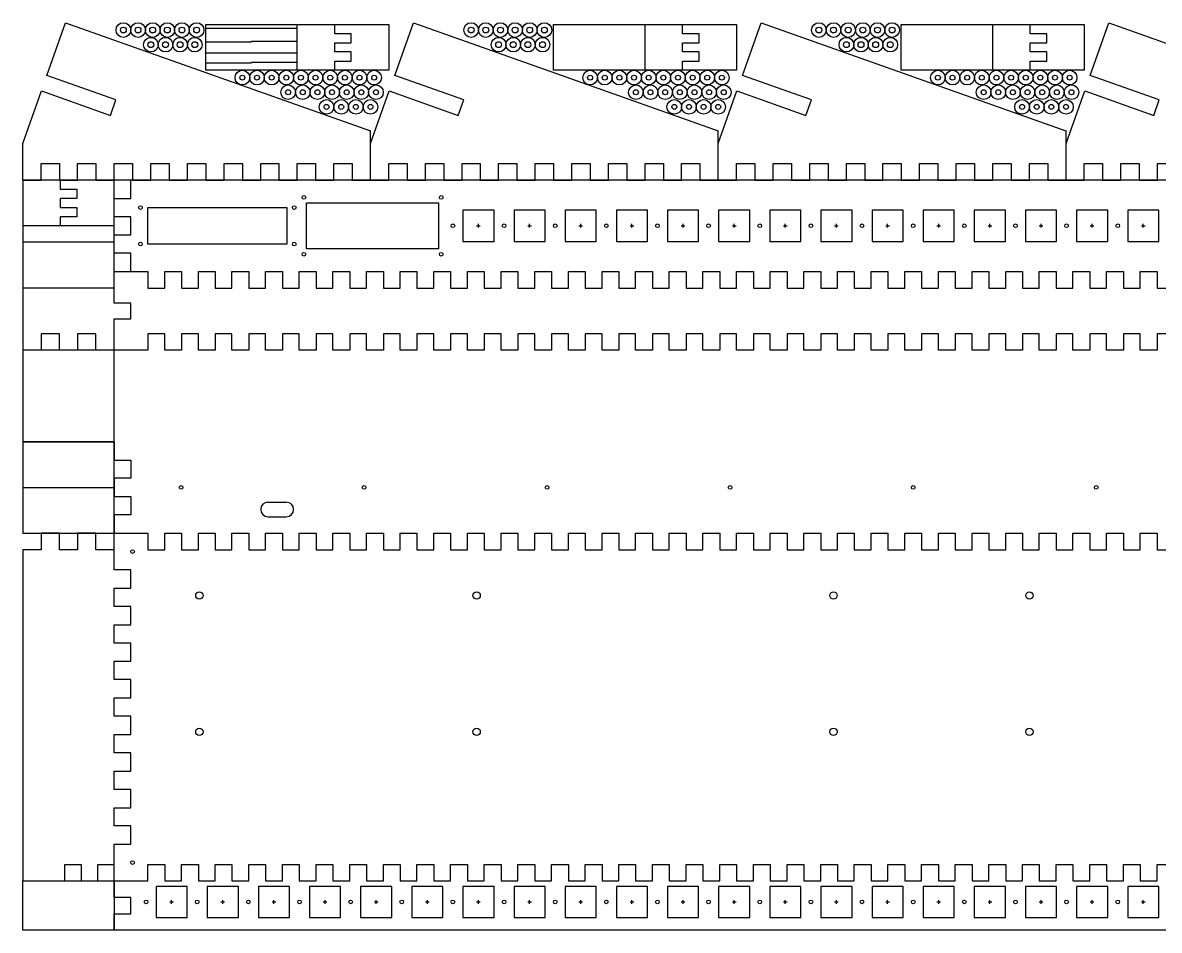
# Model space of a CAD drawing. Header units: metres. Extents: x 0 to 973, y 0 to 500.
# Drawn here: x 0 to 621, y 0 to 496 of the extents above; entities that cross this region are included whole.
import ezdxf

# ---------------------------------------------------------------- set-up
doc = ezdxf.new("R2010")
doc.units = ezdxf.units.M

msp = doc.modelspace()

# ---------------------------------------------------------------- linework, layer by layer
at = {"color": 7}
for p, q in [((13.215499, 467.223663), (23.419872, 495.965973)), ((23.419872, 495.965973), (189.936829, 436.847534)), ((100, 470), (100, 495)), ((100, 495), (200, 495)), ((100, 493), (150, 493)), ((150, 470), (150, 495)), ((170.5, 490), (170.5, 495)), ((200, 495), (200, 470)), ((203.2155, 467.223663), (213.419876, 495.965973)), ((213.419876, 495.965973), (379.936829, 436.847534)), ((290, 470), (290, 495)), ((290, 495), (390, 495)), ((340, 470), (340, 495)), ((360.5, 490), (360.5, 495)), ((390, 495), (390, 470)), ((393.215485, 467.223663), (403.419861, 495.965973)), ((403.419861, 495.965973), (569.936829, 436.847534)), ((480, 470), (480, 495)), ((480, 495), (580, 495)), ((530, 470), (530, 495)), ((550.5, 490), (550.5, 495)), ((580, 495), (580, 470)), ((583.215515, 467.223663), (593.419861, 495.965973)), ((593.419861, 495.965973), (759.936829, 436.847534)), ((100, 485.5), (125, 485.5)), ((125, 485.5), (125, 486)), ((125, 486), (150, 486)), ((179.5, 490), (170.5, 490)), ((170.5, 480), (170.5, 485)), ((170.5, 485), (179.5, 485)), ((179.5, 485), (179.5, 490)), ((369.5, 490), (360.5, 490)), ((360.5, 480), (360.5, 485)), ((360.5, 485), (369.5, 485)), ((369.5, 485), (369.5, 490)), ((559.5, 490), (550.5, 490)), ((550.5, 480), (550.5, 485)), ((550.5, 485), (559.5, 485)), ((559.5, 485), (559.5, 490)), ((100, 479.5), (150, 479.5)), ((179.5, 480), (170.5, 480)), ((179.5, 475), (179.5, 480)), ((369.5, 480), (360.5, 480)), ((369.5, 475), (369.5, 480)), ((559.5, 480), (550.5, 480)), ((559.5, 475), (559.5, 480)), ((100, 474), (125, 474)), ((125, 474), (125, 474.5)), ((125, 474.5), (150, 474.5)), ((170.5, 470), (170.5, 475)), ((170.5, 475), (179.5, 475)), ((360.5, 470), (360.5, 475)), ((360.5, 475), (369.5, 475)), ((550.5, 470), (550.5, 475)), ((550.5, 475), (559.5, 475)), ((50.910339, 453.840881), (13.215499, 467.223663)), ((200, 470), (100, 470)), ((240.910339, 453.840881), (203.2155, 467.223663)), ((390, 470), (290, 470)), ((430.910339, 453.840881), (393.215485, 467.223663)), ((580, 470), (480, 470)), ((620.910339, 453.840881), (583.215515, 467.223663)), ((0, 430), (10.204372, 458.74231)), ((10.204372, 458.74231), (47.899216, 445.359528)), ((47.899216, 445.359528), (50.910339, 453.840881)), ((190, 430), (200.204376, 458.74231)), ((200.204376, 458.74231), (237.899216, 445.359528)), ((237.899216, 445.359528), (240.910339, 453.840881)), ((380, 430), (390.204376, 458.74231)), ((390.204376, 458.74231), (427.8992, 445.359528)), ((427.8992, 445.359528), (430.910339, 453.840881)), ((570, 430), (580.204346, 458.74231)), ((580.204346, 458.74231), (617.899231, 445.359528)), ((617.899231, 445.359528), (620.910339, 453.840881)), ((190, 410), (190, 437.100006)), ((380, 410), (380, 437.100006)), ((570, 410), (570, 437.100006)), ((0, 410), (0, 430)), ((190, 410), (190, 430)), ((380, 410), (380, 430)), ((570, 410), (570, 430)), ((10, 410), (10, 419)), ((10, 419), (20, 419)), ((20, 419), (20, 410)), ((30, 410), (30, 419)), ((30, 419), (40, 419)), ((40, 419), (40, 410)), ((50, 410), (50, 419)), ((50, 419), (60, 419)), ((60, 419), (60, 410)), ((70, 410), (70, 419)), ((70, 419), (80, 419)), ((80, 419), (80, 410)), ((90, 410), (90, 419)), ((90, 419), (100, 419)), ((100, 419), (100, 410)), ((110, 410), (110, 419)), ((110, 419), (120, 419)), ((120, 419), (120, 410)), ((130, 410), (130, 419)), ((130, 419), (140, 419)), ((140, 419), (140, 410)), ((150, 410), (150, 419)), ((150, 419), (160, 419)), ((160, 419), (160, 410)), ((170, 410), (170, 419)), ((170, 419), (180, 419)), ((180, 419), (180, 410)), ((200, 410), (200, 419)), ((200, 419), (210, 419)), ((210, 419), (210, 410)), ((220, 410), (220, 419)), ((220, 419), (230, 419)), ((230, 419), (230, 410)), ((240, 410), (240, 419)), ((240, 419), (250, 419)), ((250, 419), (250, 410)), ((260, 410), (260, 419)), ((260, 419), (270, 419)), ((270, 419), (270, 410)), ((280, 410), (280, 419)), ((280, 419), (290, 419)), ((290, 419), (290, 410)), ((300, 410), (300, 419)), ((300, 419), (310, 419)), ((310, 419), (310, 410)), ((320, 410), (320, 419)), ((320, 419), (330, 419)), ((330, 419), (330, 410)), ((340, 410), (340, 419)), ((340, 419), (350, 419)), ((350, 419), (350, 410)), ((360, 410), (360, 419)), ((360, 419), (370, 419)), ((370, 419), (370, 410)), ((390, 410), (390, 419)), ((390, 419), (400, 419)), ((400, 419), (400, 410)), ((410, 410), (410, 419)), ((410, 419), (420, 419)), ((420, 419), (420, 410)), ((430, 410), (430, 419)), ((430, 419), (440, 419)), ((440, 419), (440, 410)), ((450, 410), (450, 419)), ((450, 419), (460, 419)), ((460, 419), (460, 410)), ((470, 410), (470, 419)), ((470, 419), (480, 419)), ((480, 419), (480, 410)), ((490, 410), (490, 419)), ((490, 419), (500, 419)), ((500, 419), (500, 410)), ((510, 410), (510, 419)), ((510, 419), (520, 419)), ((520, 419), (520, 410)), ((530, 410), (530, 419)), ((530, 419), (540, 419)), ((540, 419), (540, 410)), ((550, 410), (550, 419)), ((550, 419), (560, 419)), ((560, 419), (560, 410)), ((580, 410), (580, 419)), ((580, 419), (590, 419)), ((590, 419), (590, 410)), ((600, 410), (600, 419)), ((600, 419), (610, 419)), ((610, 419), (610, 410)), ((620, 410), (620, 419)), ((620, 419), (630, 419)), ((973, 410), (0, 410)), ((0, 410), (0, 317)), ((0, 410), (10, 410)), ((20, 410), (30, 410)), ((20.5, 410), (20.5, 405)), ((40, 410), (50, 410)), ((50, 360), (50, 410)), ((59, 400), (59, 410)), ((60, 410), (70, 410)), ((80, 410), (90, 410)), ((100, 410), (110, 410)), ((120, 410), (130, 410)), ((140, 410), (150, 410)), ((160, 410), (170, 410)), ((180, 410), (190, 410)), ((190, 410), (200, 410)), ((210, 410), (220, 410)), ((230, 410), (240, 410)), ((250, 410), (260, 410)), ((270, 410), (280, 410)), ((290, 410), (300, 410)), ((310, 410), (320, 410)), ((330, 410), (340, 410)), ((350, 410), (360, 410)), ((370, 410), (380, 410)), ((380, 410), (390, 410)), ((400, 410), (410, 410)), ((420, 410), (430, 410)), ((440, 410), (450, 410)), ((460, 410), (470, 410)), ((480, 410), (490, 410)), ((500, 410), (510, 410)), ((520, 410), (530, 410)), ((540, 410), (550, 410)), ((560, 410), (570, 410)), ((570, 410), (580, 410)), ((590, 410), (600, 410)), ((610, 410), (620, 410)), ((20.5, 405), (29.5, 405)), ((29.5, 405), (29.5, 400)), ((29.5, 400), (20.5, 400)), ((20.5, 400), (20.5, 395)), ((50, 390), (50, 400)), ((50, 400), (59, 400)), ((155.130005, 372.5), (155.130005, 397.5)), ((155.130005, 397.5), (227.130005, 397.5)), ((227.130005, 397.5), (227.130005, 372.5)), ((20.5, 395), (29.5, 395)), ((29.5, 395), (29.5, 390)), ((68.309998, 375), (68.309998, 395)), ((68.309998, 395), (144.309998, 395)), ((144.309998, 395), (144.309998, 375)), ((257.51001, 393.5), (240.509995, 393.5)), ((240.509995, 393.5), (240.509995, 376.5)), ((257.51001, 376.5), (257.51001, 393.5)), ((285.449982, 393.5), (268.449982, 393.5)), ((268.449982, 393.5), (268.449982, 376.5)), ((285.449982, 376.5), (285.449982, 393.5)), ((313.389984, 393.5), (296.389984, 393.5)), ((296.389984, 393.5), (296.389984, 376.5)), ((313.389984, 376.5), (313.389984, 393.5)), ((341.329987, 393.5), (324.329987, 393.5)), ((324.329987, 393.5), (324.329987, 376.5)), ((341.329987, 376.5), (341.329987, 393.5)), ((369.269989, 393.5), (352.269989, 393.5)), ((352.269989, 393.5), (352.269989, 376.5)), ((369.269989, 376.5), (369.269989, 393.5)), ((397.209991, 393.5), (380.209991, 393.5)), ((380.209991, 393.5), (380.209991, 376.5)), ((397.209991, 376.5), (397.209991, 393.5)), ((425.149994, 393.5), (408.149994, 393.5)), ((408.149994, 393.5), (408.149994, 376.5)), ((425.149994, 376.5), (425.149994, 393.5)), ((453.089996, 393.5), (436.089996, 393.5)), ((436.089996, 393.5), (436.089996, 376.5)), ((453.089996, 376.5), (453.089996, 393.5)), ((481.029999, 393.5), (464.029999, 393.5)), ((464.029999, 393.5), (464.029999, 376.5)), ((481.029999, 376.5), (481.029999, 393.5)), ((508.970001, 393.5), (491.970001, 393.5)), ((491.970001, 393.5), (491.970001, 376.5)), ((508.970001, 376.5), (508.970001, 393.5)), ((536.909973, 393.5), (519.909973, 393.5)), ((519.909973, 393.5), (519.909973, 376.5)), ((536.909973, 376.5), (536.909973, 393.5)), ((564.849976, 393.5), (547.849976, 393.5)), ((547.849976, 393.5), (547.849976, 376.5)), ((564.849976, 376.5), (564.849976, 393.5)), ((592.789978, 393.5), (575.789978, 393.5)), ((575.789978, 393.5), (575.789978, 376.5)), ((592.789978, 376.5), (592.789978, 393.5)), ((620.72998, 393.5), (603.72998, 393.5)), ((603.72998, 393.5), (603.72998, 376.5)), ((620.72998, 376.5), (620.72998, 393.5)), ((50, 385), (0, 385)), ((29.5, 390), (20.5, 390)), ((20.5, 390), (20.5, 385)), ((59, 390), (50, 390)), ((59, 380), (59, 390)), ((248.009995, 385), (250.009995, 385)), ((249.009995, 384), (249.009995, 386)), ((275.949982, 385), (277.949982, 385)), ((276.949982, 384), (276.949982, 386)), ((303.889984, 385), (305.889984, 385)), ((304.889984, 384), (304.889984, 386)), ((331.829987, 385), (333.829987, 385)), ((332.829987, 384), (332.829987, 386)), ((359.769989, 385), (361.769989, 385)), ((360.769989, 384), (360.769989, 386)), ((387.709991, 385), (389.709991, 385)), ((388.709991, 384), (388.709991, 386)), ((415.649994, 385), (417.649994, 385)), ((416.649994, 384), (416.649994, 386)), ((443.589996, 385), (445.589996, 385)), ((444.589996, 384), (444.589996, 386)), ((471.529999, 385), (473.529999, 385)), ((472.529999, 384), (472.529999, 386)), ((499.470001, 385), (501.470001, 385)), ((500.470001, 384), (500.470001, 386)), ((527.409973, 385), (529.409973, 385)), ((528.409973, 384), (528.409973, 386)), ((555.349976, 385), (557.349976, 385)), ((556.349976, 384), (556.349976, 386)), ((583.289978, 385), (585.289978, 385)), ((584.289978, 384), (584.289978, 386)), ((611.22998, 385), (613.22998, 385)), ((612.22998, 384), (612.22998, 386)), ((50, 370), (50, 380)), ((50, 380), (59, 380)), ((50, 376), (0, 376)), ((144.309998, 375), (68.309998, 375)), ((240.509995, 376.5), (257.51001, 376.5)), ((268.449982, 376.5), (285.449982, 376.5)), ((296.389984, 376.5), (313.389984, 376.5)), ((324.329987, 376.5), (341.329987, 376.5)), ((352.269989, 376.5), (369.269989, 376.5)), ((380.209991, 376.5), (397.209991, 376.5)), ((408.149994, 376.5), (425.149994, 376.5)), ((436.089996, 376.5), (453.089996, 376.5)), ((464.029999, 376.5), (481.029999, 376.5)), ((491.970001, 376.5), (508.970001, 376.5)), ((519.909973, 376.5), (536.909973, 376.5)), ((547.849976, 376.5), (564.849976, 376.5)), ((575.789978, 376.5), (592.789978, 376.5)), ((603.72998, 376.5), (620.72998, 376.5)), ((59, 370), (50, 370)), ((59, 360), (59, 370)), ((227.130005, 372.5), (155.130005, 372.5)), ((50, 342.800018), (50, 360.000031)), ((50, 360), (68.378952, 360)), ((68.378952, 360), (68.378952, 351)), ((77.568428, 351), (77.568428, 360)), ((77.568428, 360), (86.757904, 360)), ((86.757904, 360), (86.757904, 351)), ((95.94738, 351), (95.94738, 360)), ((95.94738, 360), (105.136856, 360)), ((105.136856, 360), (105.136856, 351)), ((114.326332, 351), (114.326332, 360)), ((114.326332, 360), (123.515808, 360)), ((123.515808, 360), (123.515808, 351)), ((132.705276, 351), (132.705276, 360)), ((132.705276, 360), (141.894745, 360)), ((141.894745, 360), (141.894745, 351)), ((151.084213, 351), (151.084213, 360)), ((151.084213, 360), (160.273682, 360)), ((160.273682, 360), (160.273682, 351)), ((169.46315, 351), (169.46315, 360)), ((169.46315, 360), (178.652618, 360)), ((178.652618, 360), (178.652618, 351)), ((187.842087, 351), (187.842087, 360)), ((187.842087, 360), (197.031555, 360)), ((197.031555, 360), (197.031555, 351)), ((206.221024, 351), (206.221024, 360)), ((206.221024, 360), (215.410492, 360)), ((215.410492, 360), (215.410492, 351)), ((224.59996, 351), (224.59996, 360)), ((224.59996, 360), (233.789429, 360)), ((233.789429, 360), (233.789429, 351)), ((242.978897, 351), (242.978897, 360)), ((242.978897, 360), (252.168365, 360)), ((252.168365, 360), (252.168365, 351)), ((261.357849, 351), (261.357849, 360)), ((261.357849, 360), (270.547333, 360)), ((270.547333, 360), (270.547333, 351)), ((279.736816, 351), (279.736816, 360)), ((279.736816, 360), (288.9263, 360)), ((288.9263, 360), (288.9263, 351)), ((298.115784, 351), (298.115784, 360)), ((298.115784, 360), (307.305267, 360)), ((307.305267, 360), (307.305267, 351)), ((316.494751, 351), (316.494751, 360)), ((316.494751, 360), (325.684235, 360)), ((325.684235, 360), (325.684235, 351)), ((334.873718, 351), (334.873718, 360)), ((334.873718, 360), (344.063202, 360)), ((344.063202, 360), (344.063202, 351)), ((353.252686, 351), (353.252686, 360)), ((353.252686, 360), (362.442169, 360)), ((362.442169, 360), (362.442169, 351)), ((371.631653, 351), (371.631653, 360)), ((371.631653, 360), (380.821136, 360)), ((380.821136, 360), (380.821136, 351)), ((390.01062, 351), (390.01062, 360)), ((390.01062, 360), (399.200104, 360)), ((399.200104, 360), (399.200104, 351)), ((408.389587, 351), (408.389587, 360)), ((408.389587, 360), (417.579071, 360)), ((417.579071, 360), (417.579071, 351)), ((426.768555, 351), (426.768555, 360)), ((426.768555, 360), (435.958038, 360)), ((435.958038, 360), (435.958038, 351)), ((445.147522, 351), (445.147522, 360)), ((445.147522, 360), (454.337006, 360)), ((454.337006, 360), (454.337006, 351)), ((463.526489, 351), (463.526489, 360)), ((463.526489, 360), (472.715973, 360)), ((472.715973, 360), (472.715973, 351)), ((481.905457, 351), (481.905457, 360)), ((481.905457, 360), (491.09494, 360)), ((491.09494, 360), (491.09494, 351)), ((500.284424, 351), (500.284424, 360)), ((500.284424, 360), (509.473907, 360)), ((509.473907, 360), (509.473907, 351)), ((518.663391, 351), (518.663391, 360)), ((518.663391, 360), (527.852844, 360)), ((527.852844, 360), (527.852844, 351)), ((537.042297, 351), (537.042297, 360)), ((537.042297, 360), (546.23175, 360)), ((546.23175, 360), (546.23175, 351)), ((555.421204, 351), (555.421204, 360)), ((555.421204, 360), (564.610657, 360)), ((564.610657, 360), (564.610657, 351)), ((573.80011, 351), (573.80011, 360)), ((573.80011, 360), (582.989563, 360)), ((582.989563, 360), (582.989563, 351)), ((592.179016, 351), (592.179016, 360)), ((592.179016, 360), (601.368469, 360)), ((601.368469, 360), (601.368469, 351)), ((610.557922, 351), (610.557922, 360)), ((610.557922, 360), (619.747375, 360)), ((619.747375, 360), (619.747375, 351)), ((50, 351), (0, 351)), ((68.378952, 351), (77.568428, 351)), ((86.757904, 351), (95.94738, 351)), ((105.136856, 351), (114.326332, 351)), ((123.515808, 351), (132.705276, 351)), ((141.894745, 351), (151.084213, 351)), ((160.273682, 351), (169.46315, 351)), ((178.652618, 351), (187.842087, 351)), ((197.031555, 351), (206.221024, 351)), ((215.410492, 351), (224.59996, 351)), ((233.789429, 351), (242.978897, 351)), ((252.168365, 351), (261.357849, 351)), ((270.547333, 351), (279.736816, 351)), ((288.9263, 351), (298.115784, 351)), ((307.305267, 351), (316.494751, 351)), ((325.684235, 351), (334.873718, 351)), ((344.063202, 351), (353.252686, 351)), ((362.442169, 351), (371.631653, 351)), ((380.821136, 351), (390.01062, 351)), ((399.200104, 351), (408.389587, 351)), ((417.579071, 351), (426.768555, 351)), ((435.958038, 351), (445.147522, 351)), ((454.337006, 351), (463.526489, 351)), ((472.715973, 351), (481.905457, 351)), ((491.09494, 351), (500.284424, 351)), ((509.473907, 351), (518.663391, 351)), ((527.852844, 351), (537.042297, 351)), ((546.23175, 351), (555.421204, 351)), ((564.610657, 351), (573.80011, 351)), ((582.989563, 351), (592.179016, 351)), ((601.368469, 351), (610.557922, 351)), ((619.747375, 351), (628.936829, 351)), ((59, 342.800018), (50, 342.800018)), ((59, 334.200012), (59, 342.800018)), ((50, 317), (50, 334.200012)), ((50, 334.200012), (59, 334.200012)), ((20, 326), (10, 326)), ((10, 326), (10, 317)), ((20, 317), (20, 326)), ((40, 326), (30, 326)), ((30, 326), (30, 317)), ((40, 317), (40, 326)), ((77.569107, 326), (68.379631, 326)), ((68.379631, 326), (68.379631, 317)), ((77.569107, 317), (77.569107, 326)), ((95.948059, 326), (86.758583, 326)), ((86.758583, 326), (86.758583, 317)), ((95.948059, 317), (95.948059, 326)), ((114.327011, 326), (105.137535, 326)), ((105.137535, 326), (105.137535, 317)), ((114.327011, 317), (114.327011, 326)), ((132.705963, 326), (123.516487, 326)), ((123.516487, 326), (123.516487, 317)), ((132.705963, 317), (132.705963, 326)), ((151.0849, 326), (141.895432, 326)), ((141.895432, 326), (141.895432, 317)), ((151.0849, 317), (151.0849, 326)), ((169.463837, 326), (160.274368, 326)), ((160.274368, 326), (160.274368, 317)), ((169.463837, 317), (169.463837, 326)), ((187.842773, 326), (178.653305, 326)), ((178.653305, 326), (178.653305, 317)), ((187.842773, 317), (187.842773, 326)), ((206.22171, 326), (197.032242, 326)), ((197.032242, 326), (197.032242, 317)), ((206.22171, 317), (206.22171, 326)), ((224.600647, 326), (215.411179, 326)), ((215.411179, 326), (215.411179, 317)), ((224.600647, 317), (224.600647, 326)), ((242.979584, 326), (233.790115, 326)), ((233.790115, 326), (233.790115, 317)), ((242.979584, 317), (242.979584, 326)), ((261.358521, 326), (252.169052, 326)), ((252.169052, 326), (252.169052, 317)), ((261.358521, 317), (261.358521, 326)), ((279.737488, 326), (270.548004, 326)), ((270.548004, 326), (270.548004, 317)), ((279.737488, 317), (279.737488, 326)), ((298.116455, 326), (288.926971, 326)), ((288.926971, 326), (288.926971, 317)), ((298.116455, 317), (298.116455, 326)), ((316.495422, 326), (307.305939, 326)), ((307.305939, 326), (307.305939, 317)), ((316.495422, 317), (316.495422, 326)), ((334.87439, 326), (325.684906, 326)), ((325.684906, 326), (325.684906, 317)), ((334.87439, 317), (334.87439, 326)), ((353.253357, 326), (344.063873, 326)), ((344.063873, 326), (344.063873, 317)), ((353.253357, 317), (353.253357, 326)), ((371.632324, 326), (362.442841, 326)), ((362.442841, 326), (362.442841, 317)), ((371.632324, 317), (371.632324, 326)), ((390.011292, 326), (380.821808, 326)), ((380.821808, 326), (380.821808, 317)), ((390.011292, 317), (390.011292, 326)), ((408.390259, 326), (399.200775, 326)), ((399.200775, 326), (399.200775, 317)), ((408.390259, 317), (408.390259, 326)), ((426.769226, 326), (417.579742, 326)), ((417.579742, 326), (417.579742, 317)), ((426.769226, 317), (426.769226, 326)), ((445.148193, 326), (435.95871, 326)), ((435.95871, 326), (435.95871, 317)), ((445.148193, 317), (445.148193, 326)), ((463.527161, 326), (454.337677, 326)), ((454.337677, 326), (454.337677, 317)), ((463.527161, 317), (463.527161, 326)), ((481.906128, 326), (472.716644, 326)), ((472.716644, 326), (472.716644, 317)), ((481.906128, 317), (481.906128, 326)), ((500.285095, 326), (491.095612, 326)), ((491.095612, 326), (491.095612, 317)), ((500.285095, 317), (500.285095, 326)), ((518.664062, 326), (509.474579, 326)), ((509.474579, 326), (509.474579, 317)), ((518.664062, 317), (518.664062, 326)), ((537.042969, 326), (527.853516, 326)), ((527.853516, 326), (527.853516, 317)), ((537.042969, 317), (537.042969, 326)), ((555.421875, 326), (546.232422, 326)), ((546.232422, 326), (546.232422, 317)), ((555.421875, 317), (555.421875, 326)), ((573.800781, 326), (564.611328, 326)), ((564.611328, 326), (564.611328, 317)), ((573.800781, 317), (573.800781, 326)), ((592.179688, 326), (582.990234, 326)), ((582.990234, 326), (582.990234, 317)), ((592.179688, 317), (592.179688, 326)), ((610.558594, 326), (601.369141, 326)), ((601.369141, 326), (601.369141, 317)), ((610.558594, 317), (610.558594, 326)), ((628.9375, 326), (619.748047, 326)), ((619.748047, 326), (619.748047, 317)), ((50, 317), (0, 317)), ((0, 317), (0, 267)), ((10, 317), (0, 317)), ((30, 317), (20, 317)), ((50, 317), (40, 317)), ((50, 267), (50, 317)), ((68.379631, 317), (50.000679, 317)), ((86.758583, 317), (77.569107, 317)), ((105.137535, 317), (95.948059, 317)), ((123.516487, 317), (114.327011, 317)), ((141.895432, 317), (132.705963, 317)), ((160.274368, 317), (151.0849, 317)), ((178.653305, 317), (169.463837, 317)), ((197.032242, 317), (187.842773, 317)), ((215.411179, 317), (206.22171, 317)), ((233.790115, 317), (224.600647, 317)), ((252.169052, 317), (242.979584, 317)), ((270.548004, 317), (261.358521, 317)), ((288.926971, 317), (279.737488, 317)), ((307.305939, 317), (298.116455, 317)), ((325.684906, 317), (316.495422, 317)), ((344.063873, 317), (334.87439, 317)), ((362.442841, 317), (353.253357, 317)), ((380.821808, 317), (371.632324, 317)), ((399.200775, 317), (390.011292, 317)), ((417.579742, 317), (408.390259, 317)), ((435.95871, 317), (426.769226, 317)), ((454.337677, 317), (445.148193, 317)), ((472.716644, 317), (463.527161, 317)), ((491.095612, 317), (481.906128, 317)), ((509.474579, 317), (500.285095, 317)), ((527.853516, 317), (518.664062, 317)), ((546.232422, 317), (537.042969, 317)), ((564.611328, 317), (555.421875, 317)), ((582.990234, 317), (573.800781, 317)), ((601.369141, 317), (592.179688, 317)), ((619.748047, 317), (610.558594, 317)), ((50, 267), (0, 267)), ((0, 267), (0, 217)), ((0, 267), (50, 267)), ((50, 217), (50, 267)), ((50, 267), (50, 257)), ((50, 257), (59, 257)), ((59, 257), (59, 247)), ((59, 247), (50, 247)), ((50, 247), (50, 237)), ((0, 242), (50, 242)), ((50, 237), (59, 237)), ((59, 237), (59, 227)), ((134, 234), (144, 234)), ((59, 227), (50, 227)), ((50, 227), (50, 217)), ((134, 226), (144, 226)), ((0, 217), (50, 217)), ((20, 217), (10, 217)), ((10, 217), (10, 208)), ((20, 208), (20, 217)), ((40, 217), (30, 217)), ((30, 217), (30, 208)), ((40, 208), (40, 217)), ((50, 197), (50, 217)), ((50, 217), (68.378952, 217)), ((68.378952, 217), (68.378952, 208)), ((77.568428, 208), (77.568428, 217)), ((77.568428, 217), (86.757904, 217)), ((86.757904, 217), (86.757904, 208)), ((95.94738, 208), (95.94738, 217)), ((95.94738, 217), (105.136856, 217)), ((105.136856, 217), (105.136856, 208)), ((114.326332, 208), (114.326332, 217)), ((114.326332, 217), (123.515808, 217)), ((123.515808, 217), (123.515808, 208)), ((132.705276, 208), (132.705276, 217)), ((132.705276, 217), (141.894745, 217)), ((141.894745, 217), (141.894745, 208)), ((151.084213, 208), (151.084213, 217)), ((151.084213, 217), (160.273682, 217)), ((160.273682, 217), (160.273682, 208)), ((169.46315, 208), (169.46315, 217)), ((169.46315, 217), (178.652618, 217)), ((178.652618, 217), (178.652618, 208)), ((187.842087, 208), (187.842087, 217)), ((187.842087, 217), (197.031555, 217)), ((197.031555, 217), (197.031555, 208)), ((206.221024, 208), (206.221024, 217)), ((206.221024, 217), (215.410492, 217)), ((215.410492, 217), (215.410492, 208)), ((224.59996, 208), (224.59996, 217)), ((224.59996, 217), (233.789429, 217)), ((233.789429, 217), (233.789429, 208)), ((242.978897, 208), (242.978897, 217)), ((242.978897, 217), (252.168365, 217)), ((252.168365, 217), (252.168365, 208)), ((261.357849, 208), (261.357849, 217)), ((261.357849, 217), (270.547333, 217)), ((270.547333, 217), (270.547333, 208)), ((279.736816, 208), (279.736816, 217)), ((279.736816, 217), (288.9263, 217)), ((288.9263, 217), (288.9263, 208)), ((298.115784, 208), (298.115784, 217)), ((298.115784, 217), (307.305267, 217)), ((307.305267, 217), (307.305267, 208)), ((316.494751, 208), (316.494751, 217)), ((316.494751, 217), (325.684235, 217)), ((325.684235, 217), (325.684235, 208)), ((334.873718, 208), (334.873718, 217)), ((334.873718, 217), (344.063202, 217)), ((344.063202, 217), (344.063202, 208)), ((353.252686, 208), (353.252686, 217)), ((353.252686, 217), (362.442169, 217)), ((362.442169, 217), (362.442169, 208)), ((371.631653, 208), (371.631653, 217)), ((371.631653, 217), (380.821136, 217)), ((380.821136, 217), (380.821136, 208)), ((390.01062, 208), (390.01062, 217)), ((390.01062, 217), (399.200104, 217)), ((399.200104, 217), (399.200104, 208)), ((408.389587, 208), (408.389587, 217)), ((408.389587, 217), (417.579071, 217)), ((417.579071, 217), (417.579071, 208)), ((426.768555, 208), (426.768555, 217)), ((426.768555, 217), (435.958038, 217)), ((435.958038, 217), (435.958038, 208)), ((445.147522, 208), (445.147522, 217)), ((445.147522, 217), (454.337006, 217)), ((454.337006, 217), (454.337006, 208)), ((463.526489, 208), (463.526489, 217)), ((463.526489, 217), (472.715973, 217)), ((472.715973, 217), (472.715973, 208)), ((481.905457, 208), (481.905457, 217)), ((481.905457, 217), (491.09494, 217)), ((491.09494, 217), (491.09494, 208)), ((500.284424, 208), (500.284424, 217)), ((500.284424, 217), (509.473907, 217)), ((509.473907, 217), (509.473907, 208)), ((518.663391, 208), (518.663391, 217)), ((518.663391, 217), (527.852844, 217)), ((527.852844, 217), (527.852844, 208)), ((537.042297, 208), (537.042297, 217)), ((537.042297, 217), (546.23175, 217)), ((546.23175, 217), (546.23175, 208)), ((555.421204, 208), (555.421204, 217)), ((555.421204, 217), (564.610657, 217)), ((564.610657, 217), (564.610657, 208)), ((573.80011, 208), (573.80011, 217)), ((573.80011, 217), (582.989563, 217)), ((582.989563, 217), (582.989563, 208)), ((592.179016, 208), (592.179016, 217)), ((592.179016, 217), (601.368469, 217)), ((601.368469, 217), (601.368469, 208)), ((610.557922, 208), (610.557922, 217)), ((610.557922, 217), (619.747375, 217)), ((619.747375, 217), (619.747375, 208)), ((10, 208), (0, 208)), ((0, 208), (0, 172)), ((30, 208), (20, 208)), ((50, 208), (40, 208)), ((68.378952, 208), (77.568428, 208)), ((86.757904, 208), (95.94738, 208)), ((105.136856, 208), (114.326332, 208)), ((123.515808, 208), (132.705276, 208)), ((141.894745, 208), (151.084213, 208)), ((160.273682, 208), (169.46315, 208)), ((178.652618, 208), (187.842087, 208)), ((197.031555, 208), (206.221024, 208)), ((215.410492, 208), (224.59996, 208)), ((233.789429, 208), (242.978897, 208)), ((252.168365, 208), (261.357849, 208)), ((270.547333, 208), (279.736816, 208)), ((288.9263, 208), (298.115784, 208)), ((307.305267, 208), (316.494751, 208)), ((325.684235, 208), (334.873718, 208)), ((344.063202, 208), (353.252686, 208)), ((362.442169, 208), (371.631653, 208)), ((380.821136, 208), (390.01062, 208)), ((399.200104, 208), (408.389587, 208)), ((417.579071, 208), (426.768555, 208)), ((435.958038, 208), (445.147522, 208)), ((454.337006, 208), (463.526489, 208)), ((472.715973, 208), (481.905457, 208)), ((491.09494, 208), (500.284424, 208)), ((509.473907, 208), (518.663391, 208)), ((527.852844, 208), (537.042297, 208)), ((546.23175, 208), (555.421204, 208)), ((564.610657, 208), (573.80011, 208)), ((582.989563, 208), (592.179016, 208)), ((601.368469, 208), (610.557922, 208)), ((619.747375, 208), (628.936829, 208)), ((59, 197), (50, 197)), ((59, 187), (59, 197)), ((50, 177), (50, 187)), ((50, 187), (59, 187)), ((59, 177), (50, 177)), ((59, 167), (59, 177)), ((0, 172), (0, 172)), ((0, 172), (0, 27)), ((50, 157), (50, 167)), ((50, 167), (59, 167)), ((59, 157), (50, 157)), ((59, 147), (59, 157)), ((50, 137), (50, 147)), ((50, 147), (59, 147)), ((59, 137), (50, 137)), ((59, 127), (59, 137)), ((50, 117), (50, 127)), ((50, 127), (59, 127)), ((59, 117), (50, 117)), ((59, 107), (59, 117)), ((50, 97), (50, 107)), ((50, 107), (59, 107)), ((59, 97), (50, 97)), ((59, 87), (59, 97)), ((50, 77), (50, 87)), ((50, 87), (59, 87)), ((59, 77), (50, 77)), ((59, 67), (59, 77)), ((50, 57), (50, 67)), ((50, 67), (59, 67)), ((59, 57), (50, 57)), ((59, 47), (59, 57)), ((50, 27), (50, 47)), ((50, 47), (59, 47)), ((23, 27), (23, 36)), ((23, 36), (32, 36)), ((32, 36), (32, 27)), ((41, 27), (41, 36)), ((41, 36), (50, 36)), ((68.378952, 27), (68.378952, 36)), ((68.378952, 36), (77.568428, 36)), ((77.568428, 36), (77.568428, 27)), ((86.757904, 27), (86.757904, 36)), ((86.757904, 36), (95.94738, 36)), ((95.94738, 36), (95.94738, 27)), ((105.136856, 27), (105.136856, 36)), ((105.136856, 36), (114.326332, 36)), ((114.326332, 36), (114.326332, 27)), ((123.515808, 27), (123.515808, 36)), ((123.515808, 36), (132.705276, 36)), ((132.705276, 36), (132.705276, 27)), ((141.894745, 27), (141.894745, 36)), ((141.894745, 36), (151.084213, 36)), ((151.084213, 36), (151.084213, 27)), ((160.273682, 27), (160.273682, 36)), ((160.273682, 36), (169.46315, 36)), ((169.46315, 36), (169.46315, 27)), ((178.652618, 27), (178.652618, 36)), ((178.652618, 36), (187.842087, 36)), ((187.842087, 36), (187.842087, 27)), ((197.031555, 27), (197.031555, 36)), ((197.031555, 36), (206.221024, 36)), ((206.221024, 36), (206.221024, 27)), ((215.410492, 27), (215.410492, 36)), ((215.410492, 36), (224.59996, 36)), ((224.59996, 36), (224.59996, 27)), ((233.789429, 27), (233.789429, 36)), ((233.789429, 36), (242.978897, 36)), ((242.978897, 36), (242.978897, 27)), ((252.168365, 27), (252.168365, 36)), ((252.168365, 36), (261.357849, 36)), ((261.357849, 36), (261.357849, 27)), ((270.547333, 27), (270.547333, 36)), ((270.547333, 36), (279.736816, 36)), ((279.736816, 36), (279.736816, 27)), ((288.9263, 27), (288.9263, 36)), ((288.9263, 36), (298.115784, 36)), ((298.115784, 36), (298.115784, 27)), ((307.305267, 27), (307.305267, 36)), ((307.305267, 36), (316.494751, 36)), ((316.494751, 36), (316.494751, 27)), ((325.684235, 27), (325.684235, 36)), ((325.684235, 36), (334.873718, 36)), ((334.873718, 36), (334.873718, 27)), ((344.063202, 27), (344.063202, 36)), ((344.063202, 36), (353.252686, 36)), ((353.252686, 36), (353.252686, 27)), ((362.442169, 27), (362.442169, 36)), ((362.442169, 36), (371.631653, 36)), ((371.631653, 36), (371.631653, 27)), ((380.821136, 27), (380.821136, 36)), ((380.821136, 36), (390.01062, 36)), ((390.01062, 36), (390.01062, 27)), ((399.200104, 27), (399.200104, 36)), ((399.200104, 36), (408.389587, 36)), ((408.389587, 36), (408.389587, 27)), ((417.579071, 27), (417.579071, 36)), ((417.579071, 36), (426.768555, 36)), ((426.768555, 36), (426.768555, 27)), ((435.958038, 27), (435.958038, 36)), ((435.958038, 36), (445.147522, 36)), ((445.147522, 36), (445.147522, 27)), ((454.337006, 27), (454.337006, 36)), ((454.337006, 36), (463.526489, 36)), ((463.526489, 36), (463.526489, 27)), ((472.715973, 27), (472.715973, 36)), ((472.715973, 36), (481.905457, 36)), ((481.905457, 36), (481.905457, 27)), ((491.09494, 27), (491.09494, 36)), ((491.09494, 36), (500.284424, 36)), ((500.284424, 36), (500.284424, 27)), ((509.473907, 27), (509.473907, 36)), ((509.473907, 36), (518.663391, 36)), ((518.663391, 36), (518.663391, 27)), ((527.852844, 27), (527.852844, 36)), ((527.852844, 36), (537.042297, 36)), ((537.042297, 36), (537.042297, 27)), ((546.23175, 27), (546.23175, 36)), ((546.23175, 36), (555.421204, 36)), ((555.421204, 36), (555.421204, 27)), ((564.610657, 27), (564.610657, 36)), ((564.610657, 36), (573.80011, 36)), ((573.80011, 36), (573.80011, 27)), ((582.989563, 27), (582.989563, 36)), ((582.989563, 36), (592.179016, 36)), ((592.179016, 36), (592.179016, 27)), ((601.368469, 27), (601.368469, 36)), ((601.368469, 36), (610.557922, 36)), ((610.557922, 36), (610.557922, 27)), ((619.747375, 27), (619.747375, 36)), ((619.747375, 36), (628.936829, 36)), ((0, 0), (0, 27)), ((0, 27), (50, 27)), ((14, 27), (23, 27)), ((32, 27), (41, 27)), ((50, 27), (50, 0)), ((50, 27), (68.378952, 27)), ((50, 18), (50, 27)), ((77.568428, 27), (86.757904, 27)), ((95.94738, 27), (105.136856, 27)), ((114.326332, 27), (123.515808, 27)), ((132.705276, 27), (141.894745, 27)), ((151.084213, 27), (160.273682, 27)), ((169.46315, 27), (178.652618, 27)), ((187.842087, 27), (197.031555, 27)), ((206.221024, 27), (215.410492, 27)), ((224.59996, 27), (233.789429, 27)), ((242.978897, 27), (252.168365, 27)), ((261.357849, 27), (270.547333, 27)), ((279.736816, 27), (288.9263, 27)), ((298.115784, 27), (307.305267, 27)), ((316.494751, 27), (325.684235, 27)), ((334.873718, 27), (344.063202, 27)), ((353.252686, 27), (362.442169, 27)), ((371.631653, 27), (380.821136, 27)), ((390.01062, 27), (399.200104, 27)), ((408.389587, 27), (417.579071, 27)), ((426.768555, 27), (435.958038, 27)), ((445.147522, 27), (454.337006, 27)), ((463.526489, 27), (472.715973, 27)), ((481.905457, 27), (491.09494, 27)), ((500.284424, 27), (509.473907, 27)), ((518.663391, 27), (527.852844, 27)), ((537.042297, 27), (546.23175, 27)), ((555.421204, 27), (564.610657, 27)), ((573.80011, 27), (582.989563, 27)), ((592.179016, 27), (601.368469, 27)), ((610.557922, 27), (619.747375, 27)), ((89.869995, 24), (72.869995, 24)), ((72.869995, 24), (72.869995, 7)), ((89.869995, 7), (89.869995, 24)), ((117.809998, 24), (100.809998, 24)), ((100.809998, 24), (100.809998, 7)), ((117.809998, 7), (117.809998, 24)), ((145.75, 24), (128.75, 24)), ((128.75, 24), (128.75, 7)), ((145.75, 7), (145.75, 24)), ((173.690002, 24), (156.690002, 24)), ((156.690002, 24), (156.690002, 7)), ((173.690002, 7), (173.690002, 24)), ((201.630005, 24), (184.630005, 24)), ((184.630005, 24), (184.630005, 7)), ((201.630005, 7), (201.630005, 24)), ((229.570007, 24), (212.570007, 24)), ((212.570007, 24), (212.570007, 7)), ((229.570007, 7), (229.570007, 24)), ((257.51001, 24), (240.509995, 24)), ((240.509995, 24), (240.509995, 7)), ((257.51001, 7), (257.51001, 24)), ((285.449982, 24), (268.449982, 24)), ((268.449982, 24), (268.449982, 7)), ((285.449982, 7), (285.449982, 24)), ((313.389984, 24), (296.389984, 24)), ((296.389984, 24), (296.389984, 7)), ((313.389984, 7), (313.389984, 24)), ((341.329987, 24), (324.329987, 24)), ((324.329987, 24), (324.329987, 7)), ((341.329987, 7), (341.329987, 24)), ((369.269989, 24), (352.269989, 24)), ((352.269989, 24), (352.269989, 7)), ((369.269989, 7), (369.269989, 24)), ((397.209991, 24), (380.209991, 24)), ((380.209991, 24), (380.209991, 7)), ((397.209991, 7), (397.209991, 24)), ((425.149994, 24), (408.149994, 24)), ((408.149994, 24), (408.149994, 7)), ((425.149994, 7), (425.149994, 24)), ((453.089996, 24), (436.089996, 24)), ((436.089996, 24), (436.089996, 7)), ((453.089996, 7), (453.089996, 24)), ((481.029999, 24), (464.029999, 24)), ((464.029999, 24), (464.029999, 7)), ((481.029999, 7), (481.029999, 24)), ((508.970001, 24), (491.970001, 24)), ((491.970001, 24), (491.970001, 7)), ((508.970001, 7), (508.970001, 24)), ((536.909973, 24), (519.909973, 24)), ((519.909973, 24), (519.909973, 7)), ((536.909973, 7), (536.909973, 24)), ((564.849976, 24), (547.849976, 24)), ((547.849976, 24), (547.849976, 7)), ((564.849976, 7), (564.849976, 24)), ((592.789978, 24), (575.789978, 24)), ((575.789978, 24), (575.789978, 7)), ((592.789978, 7), (592.789978, 24)), ((620.72998, 24), (603.72998, 24)), ((603.72998, 24), (603.72998, 7)), ((620.72998, 7), (620.72998, 24)), ((59, 18), (50, 18)), ((59, 9), (59, 18)), ((80.369995, 15.5), (82.369995, 15.5)), ((81.369995, 14.5), (81.369995, 16.5)), ((108.309998, 15.5), (110.309998, 15.5)), ((109.309998, 14.5), (109.309998, 16.5)), ((136.25, 15.5), (138.25, 15.5)), ((137.25, 14.5), (137.25, 16.5)), ((164.190002, 15.5), (166.190002, 15.5)), ((165.190002, 14.5), (165.190002, 16.5)), ((192.130005, 15.5), (194.130005, 15.5)), ((193.130005, 14.5), (193.130005, 16.5)), ((220.070007, 15.5), (222.070007, 15.5)), ((221.070007, 14.5), (221.070007, 16.5)), ((248.009995, 15.5), (250.009995, 15.5)), ((249.009995, 14.5), (249.009995, 16.5)), ((275.949982, 15.5), (277.949982, 15.5)), ((276.949982, 14.5), (276.949982, 16.5)), ((303.889984, 15.5), (305.889984, 15.5)), ((304.889984, 14.5), (304.889984, 16.5)), ((331.829987, 15.5), (333.829987, 15.5)), ((332.829987, 14.5), (332.829987, 16.5)), ((359.769989, 15.5), (361.769989, 15.5)), ((360.769989, 14.5), (360.769989, 16.5)), ((387.709991, 15.5), (389.709991, 15.5)), ((388.709991, 14.5), (388.709991, 16.5)), ((415.649994, 15.5), (417.649994, 15.5)), ((416.649994, 14.5), (416.649994, 16.5)), ((443.589996, 15.5), (445.589996, 15.5)), ((444.589996, 14.5), (444.589996, 16.5)), ((471.529999, 15.5), (473.529999, 15.5)), ((472.529999, 14.5), (472.529999, 16.5)), ((499.470001, 15.5), (501.470001, 15.5)), ((500.470001, 14.5), (500.470001, 16.5)), ((527.409973, 15.5), (529.409973, 15.5)), ((528.409973, 14.5), (528.409973, 16.5)), ((555.349976, 15.5), (557.349976, 15.5)), ((556.349976, 14.5), (556.349976, 16.5)), ((583.289978, 15.5), (585.289978, 15.5)), ((584.289978, 14.5), (584.289978, 16.5)), ((611.22998, 15.5), (613.22998, 15.5)), ((612.22998, 14.5), (612.22998, 16.5)), ((50, 0), (50, 9)), ((50, 9), (59, 9)), ((72.869995, 7), (89.869995, 7)), ((100.809998, 7), (117.809998, 7)), ((128.75, 7), (145.75, 7)), ((156.690002, 7), (173.690002, 7)), ((184.630005, 7), (201.630005, 7)), ((212.570007, 7), (229.570007, 7)), ((240.509995, 7), (257.51001, 7)), ((268.449982, 7), (285.449982, 7)), ((296.389984, 7), (313.389984, 7)), ((324.329987, 7), (341.329987, 7)), ((352.269989, 7), (369.269989, 7)), ((380.209991, 7), (397.209991, 7)), ((408.149994, 7), (425.149994, 7)), ((436.089996, 7), (453.089996, 7)), ((464.029999, 7), (481.029999, 7)), ((491.970001, 7), (508.970001, 7)), ((519.909973, 7), (536.909973, 7)), ((547.849976, 7), (564.849976, 7)), ((575.789978, 7), (592.789978, 7)), ((603.72998, 7), (620.72998, 7)), ((50, 0), (0, 0)), ((923, 0), (50, 0))]:
    msp.add_line(p, q, dxfattribs=at)
for centre, radius in [((55, 492), 4), ((55, 492), 1.6), ((63, 492), 4), ((63, 492), 1.6), ((71, 492), 4), ((71, 492), 1.6), ((79, 492), 4), ((79, 492), 1.6), ((87, 492), 4), ((87, 492), 1.6), ((95, 492), 4), ((95, 492), 1.6), ((245, 492), 4), ((245, 492), 1.6), ((253, 492), 4), ((253, 492), 1.6), ((261, 492), 4), ((261, 492), 1.6), ((269, 492), 4), ((269, 492), 1.6), ((277, 492), 4), ((277, 492), 1.6), ((285, 492), 4), ((285, 492), 1.6), ((435, 492), 4), ((435, 492), 1.6), ((443, 492), 4), ((443, 492), 1.6), ((451, 492), 4), ((451, 492), 1.6), ((459, 492), 4), ((459, 492), 1.6), ((467, 492), 4), ((467, 492), 1.6), ((475, 492), 4), ((475, 492), 1.6), ((70, 484), 4), ((70, 484), 1.6), ((78, 484), 4), ((78, 484), 1.6), ((86, 484), 4), ((86, 484), 1.6), ((94, 484), 4), ((94, 484), 1.6), ((260, 484), 4), ((260, 484), 1.6), ((268, 484), 4), ((268, 484), 1.6), ((276, 484), 4), ((276, 484), 1.6), ((284, 484), 4), ((284, 484), 1.6), ((450, 484), 4), ((450, 484), 1.6), ((458, 484), 4), ((458, 484), 1.6), ((466, 484), 4), ((466, 484), 1.6), ((474, 484), 4), ((474, 484), 1.6), ((120, 466), 4), ((120, 466), 1.35), ((128, 466), 4), ((128, 466), 1.35), ((136, 466), 4), ((136, 466), 1.35), ((144, 466), 4), ((144, 466), 1.35), ((152, 466), 4), ((152, 466), 1.35), ((160, 466), 4), ((160, 466), 1.35), ((168, 466), 4), ((168, 466), 1.35), ((176, 466), 4), ((176, 466), 1.35), ((184, 466), 4), ((184, 466), 1.35), ((192, 466), 4), ((192, 466), 1.35), ((310, 466), 4), ((310, 466), 1.35), ((318, 466), 4), ((318, 466), 1.35), ((326, 466), 4), ((326, 466), 1.35), ((334, 466), 4), ((334, 466), 1.35), ((342, 466), 4), ((342, 466), 1.35), ((350, 466), 4), ((350, 466), 1.35), ((358, 466), 4), ((358, 466), 1.35), ((366, 466), 4), ((366, 466), 1.35), ((374, 466), 4), ((374, 466), 1.35), ((382, 466), 4), ((382, 466), 1.35), ((500, 466), 4), ((500, 466), 1.35), ((508, 466), 4), ((508, 466), 1.35), ((516, 466), 4), ((516, 466), 1.35), ((524, 466), 4), ((524, 466), 1.35), ((532, 466), 4), ((532, 466), 1.35), ((540, 466), 4), ((540, 466), 1.35), ((548, 466), 4), ((548, 466), 1.35), ((556, 466), 4), ((556, 466), 1.35), ((564, 466), 4), ((564, 466), 1.35), ((572, 466), 4), ((572, 466), 1.35), ((145, 458), 4), ((153, 458), 4), ((161, 458), 4), ((169, 458), 4), ((177, 458), 4), ((185, 458), 4), ((193, 458), 4), ((335, 458), 4), ((343, 458), 4), ((351, 458), 4), ((359, 458), 4), ((367, 458), 4), ((375, 458), 4), ((383, 458), 4), ((525, 458), 4), ((533, 458), 4), ((541, 458), 4), ((549, 458), 4), ((557, 458), 4), ((565, 458), 4), ((573, 458), 4), ((145, 458), 1.35), ((153, 458), 1.35), ((161, 458), 1.35), ((166, 450), 4), ((169, 458), 1.35), ((174, 450), 4), ((177, 458), 1.35), ((182, 450), 4), ((185, 458), 1.35), ((190, 450), 4), ((193, 458), 1.35), ((335, 458), 1.35), ((343, 458), 1.35), ((351, 458), 1.35), ((356, 450), 4), ((359, 458), 1.35), ((364, 450), 4), ((367, 458), 1.35), ((372, 450), 4), ((375, 458), 1.35), ((380, 450), 4), ((383, 458), 1.35), ((525, 458), 1.35), ((533, 458), 1.35), ((541, 458), 1.35), ((546, 450), 4), ((549, 458), 1.35), ((554, 450), 4), ((557, 458), 1.35), ((562, 450), 4), ((565, 458), 1.35), ((570, 450), 4), ((573, 458), 1.35), ((166, 450), 1.35), ((174, 450), 1.35), ((182, 450), 1.35), ((190, 450), 1.35), ((356, 450), 1.35), ((364, 450), 1.35), ((372, 450), 1.35), ((380, 450), 1.35), ((546, 450), 1.35), ((554, 450), 1.35), ((562, 450), 1.35), ((570, 450), 1.35), ((153.630005, 400.5), 1), ((228.630005, 400.5), 1), ((64.309998, 395), 1), ((148.309998, 395), 1), ((235.039993, 385), 1), ((262.97998, 385), 1), ((290.919983, 385), 1), ((318.859985, 385), 1), ((346.799988, 385), 1), ((374.73999, 385), 1), ((402.679993, 385), 1), ((430.619995, 385), 1), ((458.559998, 385), 1), ((486.5, 385), 1), ((514.440002, 385), 1), ((542.380005, 385), 1), ((570.320007, 385), 1), ((598.26001, 385), 1), ((64.309998, 375), 1), ((148.309998, 375), 1), ((153.630005, 369.5), 1), ((228.630005, 369.5), 1), ((86.5, 242), 1), ((186.5, 242), 1), ((286.5, 242), 1), ((386.5, 242), 1), ((486.5, 242), 1), ((586.5, 242), 1), ((60, 207), 1), ((96.5, 183), 2), ((248, 183), 2), ((443, 183), 2), ((550, 183), 2), ((96.5, 108.5), 2), ((248, 108.5), 2), ((443, 108.5), 2), ((550, 108.5), 2), ((60, 37), 1), ((67.399994, 15.5), 1), ((95.339996, 15.5), 1), ((123.279999, 15.5), 1), ((151.220001, 15.5), 1), ((179.160004, 15.5), 1), ((207.100006, 15.5), 1), ((235.039993, 15.5), 1), ((262.97998, 15.5), 1), ((290.919983, 15.5), 1), ((318.859985, 15.5), 1), ((346.799988, 15.5), 1), ((374.73999, 15.5), 1), ((402.679993, 15.5), 1), ((430.619995, 15.5), 1), ((458.559998, 15.5), 1), ((486.5, 15.5), 1), ((514.440002, 15.5), 1), ((542.380005, 15.5), 1), ((570.320007, 15.5), 1), ((598.26001, 15.5), 1)]:
    msp.add_circle(centre, radius, dxfattribs=at)
for centre, start, end in [((134, 230), 90, 270), ((144, 230), 270, 90)]:
    msp.add_arc(centre, 4, start, end, dxfattribs=at)

doc.saveas('drawing.dxf')
